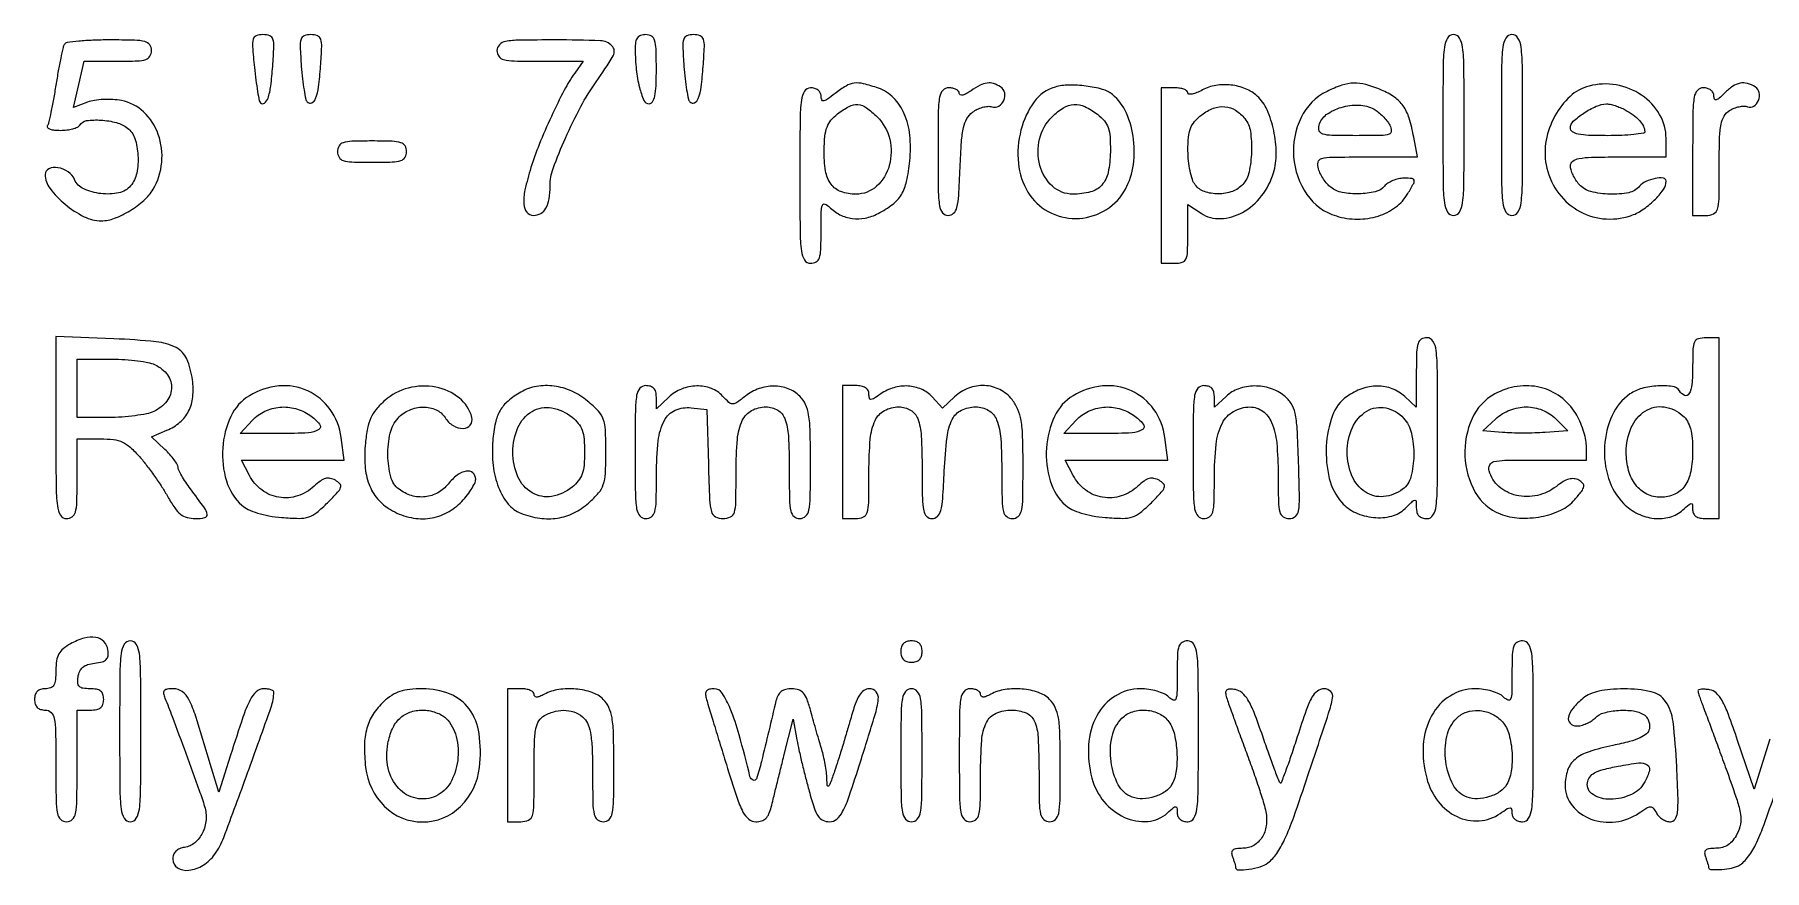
# Model space of a CAD drawing. Extents: x 23 to 201, y 13 to 268.
# Drawn here: x 23.1 to 50.63, y 70.29 to 83.58 of the extents above; entities that cross this region are included whole.
import ezdxf

# ---------------------------------------------------------------- set-up
doc = ezdxf.new("R2010")
doc.units = 0
doc.header["$MEASUREMENT"] = 0

msp = doc.modelspace()

# ---------------------------------------------------------------- linework, layer by layer
for points in [[(23.570023, 83.430037, 0.082438), (23.549142, 83.379104, 0.004562), (23.512238, 83.21047, 0.006954), (23.472775, 83.007918, 0.005024), (23.4342, 82.7811, -0.005024), (23.395625, 82.554282, -0.006954), (23.356162, 82.35173, -0.004562), (23.319258, 82.183096, -0.082438), (23.298377, 82.132163, 0.36641), (23.302375, 82.105508, 0.099747), (23.342306, 82.08261, 0.054211), (23.414456, 82.066967, 0.026304), (23.508814, 82.062, 0.030793), (23.609804, 82.068225, 0.036649), (23.703419, 82.086851, 0.039751), (23.777912, 82.113969, 0.148232), (23.8149, 82.1466, -0.225164), (23.923197, 82.216671, -0.048398), (24.152733, 82.22462, -0.048947), (24.398182, 82.18503, -0.097692), (24.574377, 82.099374, -0.153741), (24.691673, 81.934528, -0.064945), (24.741825, 81.664498, -0.063848), (24.721048, 81.382708, -0.123523), (24.623992, 81.180198, -0.170347), (24.437516, 81.068261, -0.078637), (24.151153, 81.055018, -0.079569), (23.87821, 81.130424, -0.184298), (23.731389, 81.27945, 0.142243), (23.629165, 81.401798, 0.104773), (23.464507, 81.468213, 0.147772), (23.323661, 81.4514, 0.298022), (23.265, 81.361724, 0.164487), (23.341143, 81.13653, 0.05701), (23.582127, 80.886013, 0.056345), (23.884719, 80.688489, 0.116967), (24.157463, 80.6238, 0.09123), (24.368115, 80.662558, 0.045543), (24.61247, 80.782085, 0.045215), (24.835426, 80.946815, 0.077791), (24.981867, 81.12467, 0.110576), (25.120065, 81.551238, 0.109221), (25.064131, 81.998072, 0.117768), (24.832068, 82.354943, 0.144577), (24.479573, 82.535157, 0.032793), (24.342136, 82.551713, 0.025083), (24.190697, 82.552343, 0.025636), (24.048289, 82.53845, 0.053153), (23.940325, 82.51034), (23.717374, 82.426185), (23.80154, 82.793992), (23.885706, 83.1618), (24.421353, 83.1618, 0.007737), (24.733667, 83.166633, 0.068862), (24.868894, 83.189631, 0.187319), (24.932847, 83.240957, 0.131791), (24.957, 83.331, 0.156991), (24.927647, 83.422181, 0.177115), (24.851874, 83.473723, 0.056329), (24.688047, 83.49584, 0.005412), (24.285193, 83.5002, 0.009755), (24.02461, 83.495116, 0.014695), (23.797991, 83.47959, 0.009433), (23.612884, 83.457897, 0.224065)], [(26.594845, 83.062903, 0.006657), (26.618802, 82.859877, 0.009738), (26.645738, 82.681945, 0.00565), (26.672809, 82.534035, 0.149366), (26.691497, 82.498903, 0.379315), (26.755655, 82.495029, 0.14644), (26.811486, 82.574036, 0.049728), (26.855538, 82.766508, 0.013356), (26.886549, 83.07898, 0.006747), (26.905091, 83.394422, 0.085776), (26.890232, 83.511805, 0.235866), (26.838645, 83.566047, 0.087024), (26.731716, 83.5848, 0.086157), (26.624192, 83.566133, 0.24751), (26.574601, 83.512013, 0.084423), (26.564195, 83.394113, 0.005932)], [(27.342051, 83.07898, 0.009858), (27.360303, 82.880983, 0.01371), (27.384982, 82.704655, 0.010131), (27.41224, 82.560382, 0.145617), (27.43682, 82.51498, 0.31157), (27.509386, 82.501676, 0.20007), (27.570229, 82.56658, 0.058667), (27.615802, 82.752008, 0.012897), (27.647949, 83.07898, 0.006788), (27.666404, 83.393384, 0.084877), (27.651674, 83.511289, 0.234382), (27.600461, 83.565813, 0.0893), (27.495, 83.5848, 0.0893), (27.389539, 83.565813, 0.234382), (27.338326, 83.511289, 0.084877), (27.323596, 83.393384, 0.006788)], [(30.456, 83.331, 0.159736), (30.485927, 83.239714, 0.175717), (30.56304, 83.188158, 0.055187), (30.730071, 83.16612, 0.00523), (31.143119, 83.1618), (31.830238, 83.1618), (31.694049, 82.97145, 0.035246), (31.528613, 82.701958, 0.011419), (31.321941, 82.281933, 0.011773), (31.127925, 81.836615, 0.022617), (30.997298, 81.4698, 0.018183), (30.902482, 81.11413, 0.069882), (30.88318, 80.886581, 0.157551), (30.932093, 80.759509, 0.226462), (31.039149, 80.7084, 0.135808), (31.152663, 80.739812, 0.130199), (31.236052, 80.825479, 0.089982), (31.286195, 80.970216, 0.038524), (31.302, 81.175043, -0.087337), (31.351741, 81.457636, -0.017001), (31.545615, 81.939583, -0.019026), (31.790037, 82.439804, -0.032371), (32.036142, 82.834734, 0.021788), (32.306381, 83.248629, 0.339216), (32.287467, 83.40652, 0.19324), (32.102814, 83.488038, 0.00849), (31.3866, 83.5002, 0.003368), (30.811288, 83.496325, 0.041619), (30.593475, 83.475205, 0.151374), (30.494656, 83.423718, 0.200111)], [(32.656531, 83.35215, 0.025093), (32.674117, 83.027867, 0.036488), (32.724621, 82.745995, 0.040017), (32.79551, 82.53919, 0.29857), (32.878169, 82.485, 0.263504), (32.93285, 82.515968, 0.083343), (32.968395, 82.606558, 0.041685), (32.988527, 82.767708, 0.010241), (32.994, 83.0349, 0.007414), (32.989229, 83.35668, 0.067313), (32.966342, 83.494912, 0.186514), (32.914987, 83.560096, 0.134481), (32.8248, 83.5848, 0.078013), (32.743744, 83.572076, 0.159636), (32.692248, 83.534685, 0.121593), (32.664394, 83.465786, 0.036561)], [(33.433251, 83.07898, 0.009858), (33.451503, 82.880983, 0.01371), (33.476182, 82.704655, 0.010131), (33.50344, 82.560382, 0.145617), (33.52802, 82.51498, 0.31157), (33.600586, 82.501676, 0.20007), (33.661429, 82.56658, 0.058667), (33.707002, 82.752008, 0.012897), (33.739149, 83.07898, 0.006788), (33.757604, 83.393384, 0.084877), (33.742874, 83.511289, 0.234382), (33.691661, 83.565813, 0.0893), (33.5862, 83.5848, 0.0893), (33.480739, 83.565813, 0.234382), (33.429526, 83.511289, 0.084877), (33.414796, 83.393384, 0.006788)], [(45.5148, 82.1466, 0.001893), (45.518261, 81.232567, 0.027391), (45.538438, 80.909325, 0.106183), (45.588524, 80.762468, 0.263491), (45.684, 80.7084, 0.263491), (45.779476, 80.762468, 0.106183), (45.829562, 80.909325, 0.027391), (45.849739, 81.232567, 0.001893), (45.8532, 82.1466, 0.001893), (45.849739, 83.060633, 0.027391), (45.829562, 83.383875, 0.106183), (45.779476, 83.530732, 0.263491), (45.684, 83.5848, 0.263491), (45.588524, 83.530732, 0.106183), (45.538438, 83.383875, 0.027391), (45.518261, 83.060633, 0.001893)], [(46.4454, 82.1466, 0.001893), (46.448861, 81.232567, 0.027391), (46.469038, 80.909325, 0.106183), (46.519124, 80.762468, 0.263491), (46.6146, 80.7084, 0.263491), (46.710076, 80.762468, 0.106183), (46.760162, 80.909325, 0.027391), (46.780339, 81.232567, 0.001893), (46.7838, 82.1466, 0.001893), (46.780339, 83.060633, 0.027391), (46.760162, 83.383875, 0.106183), (46.710076, 83.530732, 0.263491), (46.6146, 83.5848, 0.263491), (46.519124, 83.530732, 0.106183), (46.469038, 83.383875, 0.027391), (46.448861, 83.060633, 0.001893)], [(35.839509, 82.64806, -0.010926), (35.71722, 82.55612, -0.109252), (35.658761, 82.531047, -0.356195), (35.628056, 82.547695, -0.097709), (35.6166, 82.60576, 0.119112), (35.603962, 82.658058, 0.107981), (35.568552, 82.70102, 0.095021), (35.514103, 82.729149, 0.071968), (35.4474, 82.7388, 0.259183), (35.352156, 82.685873, 0.109374), (35.301914, 82.543163, 0.028197), (35.281683, 82.228696, 0.001966), (35.2782, 81.3429, 0.001966), (35.281683, 80.457104, 0.028197), (35.301914, 80.142638, 0.109374), (35.352156, 79.999927, 0.259183), (35.4474, 79.947, 0.127626), (35.537202, 79.970302, 0.188388), (35.588483, 80.032355, 0.071385), (35.611663, 80.162935, 0.008291), (35.6166, 80.460643, -0.00481), (35.619576, 80.769974, -0.079247), (35.63775, 80.871342, -0.433802), (35.678462, 80.889358, -0.096149), (35.749416, 80.84147, 0.07951), (35.916913, 80.720187, 0.084042), (36.110756, 80.660153, 0.081941), (36.317696, 80.666543, 0.070833), (36.5231, 80.738237, 0.042906), (36.754773, 80.884458, 0.095265), (36.893745, 81.039102, 0.083005), (36.976397, 81.248163, 0.027009), (37.02844, 81.577241, 0.050672), (37.029087, 81.98524, 0.077449), (36.94025, 82.327076, 0.093047), (36.768794, 82.580724, 0.114344), (36.527731, 82.73291, 0.022217), (36.292118, 82.803477, 0.092575), (36.144813, 82.812615, 0.104221), (36.013226, 82.76749, 0.032126)], [(38.004224, 82.691703, -0.029426), (37.931031, 82.646608, -0.068119), (37.870691, 82.624081, -0.143156), (37.832258, 82.626509, -0.315737), (37.8162, 82.649403, 0.182509), (37.803315, 82.683527, 0.090908), (37.766498, 82.71254, 0.070816), (37.711743, 82.732197, 0.050863), (37.647, 82.7388, 0.212584), (37.553823, 82.697309, 0.142907), (37.502475, 82.59075, 0.038318), (37.481575, 82.355339, 0.002988), (37.4778, 81.7236, 0.00315), (37.481695, 81.105395, 0.036134), (37.5023, 80.863094, 0.127105), (37.550934, 80.751173, 0.230986), (37.638582, 80.7084, 0.192464), (37.725197, 80.743023, 0.141982), (37.777769, 80.833128, 0.04668), (37.807124, 81.02375, 0.005126), (37.828932, 81.466231, -0.007319), (37.85122, 81.881382, -0.038191), (37.884211, 82.107912, -0.073268), (37.938764, 82.249725, -0.103691), (38.0277, 82.351094, -0.049049), (38.102648, 82.396631, -0.04405), (38.187744, 82.428653, -0.046682), (38.269836, 82.44347, -0.09442), (38.334931, 82.436741, 0.204559), (38.444873, 82.449136, 0.160739), (38.526188, 82.538868, 0.158857), (38.538657, 82.660216, 0.20081), (38.474715, 82.751891, 0.062689), (38.361469, 82.805233, 0.111008), (38.25917, 82.814864, 0.090025), (38.148174, 82.7797, 0.031171)], [(39.339951, 82.750528, 0.167161), (39.009358, 82.517414, 0.093727), (38.798281, 82.067266, 0.086844), (38.756656, 81.536765, 0.11364), (38.909769, 81.076672, 0.132153), (39.231862, 80.770264, 0.126168), (39.670071, 80.659932, 0.125281), (40.109695, 80.773883, 0.129298), (40.435226, 81.083317, 0.09626), (40.579191, 81.463893, 0.071676), (40.591167, 81.913849, 0.073792), (40.477367, 82.335158, 0.117776), (40.254028, 82.631641, 0.106277), (40.095359, 82.714036, 0.03448), (39.834728, 82.766399, 0.035034), (39.558253, 82.782812, 0.068146)], [(41.68665, 82.704472, -0.025248), (41.597367, 82.66222, -0.049892), (41.522341, 82.639683, -0.08441), (41.471927, 82.638488, -0.372433), (41.454, 82.659217, 0.236148), (41.438741, 82.689724, 0.070945), (41.391872, 82.715423, 0.054233), (41.323503, 82.732991, 0.035808), (41.2425, 82.7388), (41.031, 82.7388), (41.031, 81.3429), (41.031, 79.947), (41.2425, 79.947, 0.068135), (41.363443, 79.963558, 0.221946), (41.423276, 80.014875, 0.098027), (41.449057, 80.125166, 0.008549), (41.454, 80.41425), (41.454, 80.881501), (41.664884, 80.743324, 0.157628), (41.976849, 80.657872, 0.116264), (42.323626, 80.756394, 0.100877), (42.628303, 81.017943, 0.092576), (42.817716, 81.385604, 0.075219), (42.86197, 81.697506, 0.04982), (42.822634, 82.057714, 0.050942), (42.716718, 82.388222, 0.106225), (42.55959, 82.60666, 0.087971), (42.373377, 82.723425, 0.068356), (42.141174, 82.782242, 0.067811), (41.89977, 82.776488, 0.083504)], [(43.670358, 82.68188, 0.167156), (43.257536, 82.265954, 0.132071), (43.138445, 81.639229, 0.133099), (43.349756, 81.040872, 0.170519), (43.818992, 80.699546, 0.071369), (44.15566, 80.649145, 0.077599), (44.482883, 80.698193, 0.083098), (44.761216, 80.839396, 0.100823), (44.956961, 81.056143, 0.007591), (45.049854, 81.218994, 0.189661), (45.056329, 81.269174, 0.322073), (45.025089, 81.295546, 0.019485), (44.895442, 81.3006, 0.053939), (44.808869, 81.291233, 0.042926), (44.719071, 81.263323, 0.044347), (44.639499, 81.222323, 0.078575), (44.5842, 81.1737, -0.165028), (44.439307, 81.084673, -0.050705), (44.181065, 81.05287, -0.050779), (43.912819, 81.074446, -0.117835), (43.729361, 81.155565, -0.05323), (43.672977, 81.208862, -0.029538), (43.615778, 81.2844, -0.029127), (43.566324, 81.368649, -0.041334), (43.53331, 81.448975, -0.135823), (43.529285, 81.556702, -0.28017), (43.586346, 81.6145, -0.058469), (43.750912, 81.635792, -0.002966), (44.291814, 81.639), (45.11063, 81.639), (45.051406, 81.954693, 0.028017), (44.977532, 82.254664, 0.076047), (44.882688, 82.451363, 0.090887), (44.744586, 82.590305, 0.052892), (44.537808, 82.703662, 0.030846), (44.289326, 82.789915, 0.074522), (44.096831, 82.813841, 0.075714), (43.907638, 82.780148, 0.032639)], [(47.8413, 82.766549, 0.12197), (47.539871, 82.601605, 0.082127), (47.297134, 82.291074, 0.078393), (47.158576, 81.903226, 0.093293), (47.158343, 81.515168, 0.103161), (47.329076, 81.10104, 0.107833), (47.649026, 80.797353, 0.10905), (48.063251, 80.656743, 0.107608), (48.500323, 80.702533, 0.068681), (48.689702, 80.795401, 0.044791), (48.878897, 80.949208, 0.045074), (49.024455, 81.119035, 0.155872), (49.068, 81.255323, 0.388031), (49.024405, 81.30304, 0.070324), (48.893466, 81.296461, 0.058323), (48.74391, 81.249026, 0.114097), (48.645, 81.1737, -0.17175), (48.47228, 81.070661, -0.05673), (48.173547, 81.045397, -0.056529), (47.871533, 81.088545, -0.146123), (47.685212, 81.201511, -0.039834), (47.631626, 81.271138, -0.033667), (47.586329, 81.352309, -0.035013), (47.555116, 81.43238, -0.075569), (47.5452, 81.497611, -0.236519), (47.581905, 81.570864, -0.115051), (47.680246, 81.613923, -0.040594), (47.879906, 81.634452, -0.005329), (48.3066, 81.639), (49.068, 81.639), (49.068, 81.933765, 0.132843), (48.964981, 82.314668, 0.111991), (48.678992, 82.620837, 0.106086), (48.274364, 82.784815, 0.108321)], [(49.9986, 82.6542, -0.01365), (49.911067, 82.57132, -0.122057), (49.86465, 82.546688, -0.380202), (49.838882, 82.560157, -0.090869), (49.8294, 82.6119, 0.130775), (49.816439, 82.660609, 0.10214), (49.78005, 82.701788, 0.08892), (49.725292, 82.729336, 0.072314), (49.6602, 82.7388, 0.212584), (49.567023, 82.697309, 0.142907), (49.515675, 82.59075, 0.038318), (49.494775, 82.355339, 0.002988), (49.491, 81.7236), (49.491, 80.7084), (49.7025, 80.7084, 0.107104), (49.82527, 80.735003, 0.223699), (49.88714, 80.807885, 0.062462), (49.910326, 80.973688, 0.003546), (49.914, 81.49175, -0.005985), (49.919346, 81.938351, -0.040253), (49.942425, 82.158599, -0.088765), (49.991737, 82.288847, -0.118945), (50.079856, 82.378678, -0.046786), (50.152139, 82.414919, -0.042854), (50.232043, 82.438379, -0.04556), (50.307397, 82.446616, -0.096352), (50.365039, 82.436466, 0.239302), (50.464484, 82.446782, 0.157839), (50.538648, 82.537642, 0.142858), (50.549572, 82.661912, 0.205123), (50.487915, 82.751891, 0.073153), (50.362365, 82.807863, 0.11814), (50.24601, 82.812302, 0.102203), (50.128557, 82.762539, 0.045267)], [(36.508745, 82.277345, -0.137872), (36.707935, 81.922394, -0.126782), (36.701708, 81.50316, -0.142553), (36.499301, 81.173222, -0.18645), (36.172062, 81.0468, -0.084524), (35.932463, 81.087595, -0.15282), (35.774383, 81.205437, -0.119414), (35.687795, 81.416556, -0.041706), (35.665284, 81.746381, -0.020106), (35.677653, 81.969329, -0.06399), (35.710648, 82.114537, -0.084899), (35.773055, 82.223373, -0.056414), (35.876784, 82.323567, -0.042347), (36.061941, 82.442433, -0.140687), (36.202139, 82.471807, -0.13847), (36.337915, 82.422521, -0.040525)], [(40.0158, 82.318655, -0.052224), (40.126289, 82.213699, -0.09486), (40.187712, 82.105814, -0.068588), (40.216035, 81.959688, -0.017279), (40.220876, 81.71682, -0.046344), (40.186014, 81.392996, -0.132795), (40.085622, 81.192342, -0.148527), (39.905965, 81.082701, -0.063346), (39.623728, 81.0468, -0.188741), (39.300033, 81.173502, -0.141416), (39.100149, 81.504223, -0.125408), (39.09463, 81.923695, -0.138129), (39.292855, 82.277345, -0.057979), (39.473241, 82.420131, -0.124808), (39.641118, 82.473059, -0.123141), (39.815444, 82.439899, -0.055645)], [(42.36345, 82.248788, -0.132202), (42.449691, 82.046683, -0.043313), (42.467272, 81.720617, -0.043295), (42.428453, 81.396605, -0.133227), (42.329188, 81.201511, -0.124325), (42.163893, 81.091351, -0.08311), (41.938897, 81.051655, -0.08566), (41.719893, 81.087472, -0.148191), (41.571767, 81.19485, -0.084357), (41.528248, 81.27824, -0.026035), (41.491604, 81.41565, -0.025221), (41.465995, 81.576257, -0.025229), (41.456691, 81.73861, -0.022187), (41.464793, 81.954187, -0.072156), (41.496752, 82.093183, -0.088615), (41.562664, 82.201458, -0.045202), (41.678793, 82.311142, -0.077458), (41.86176, 82.413945, -0.112502), (42.044628, 82.438455, -0.116614), (42.215324, 82.381319, -0.087577)], [(44.418623, 82.398461, -0.046497), (44.487071, 82.353192, -0.028325), (44.559118, 82.28821, -0.02824), (44.623797, 82.215031, -0.044016), (44.669838, 82.144661, -0.118509), (44.694006, 82.05213, -0.334169), (44.657198, 82.001162, -0.071104), (44.528932, 81.980675, -0.004103), (44.129797, 81.9774, -0.005115), (43.746716, 81.981319, -0.063575), (43.60312, 82.002646, -0.239593), (43.547856, 82.053589, -0.154081), (43.54341, 82.14248, -0.174202), (43.659241, 82.311528, -0.085354), (43.896891, 82.427747, -0.079694), (44.177751, 82.463178, -0.114961)], [(48.417912, 82.387735, -0.036535), (48.544819, 82.308603, -0.052617), (48.642861, 82.219848, -0.062987), (48.706025, 82.128333, -0.114979), (48.728305, 82.04085, -0.376849), (48.707038, 82.01562, -0.010671), (48.555261, 81.996038, -0.016689), (48.364367, 81.981965, -0.010055), (48.1374, 81.9774, -0.008627), (47.835283, 81.982613, -0.043082), (47.667197, 82.002986, -0.09734), (47.577329, 82.041065, -0.248942), (47.5452, 82.101598, -0.209555), (47.591117, 82.206346, -0.040478), (47.757954, 82.3368, -0.042624), (47.955815, 82.444254, -0.095766), (48.121812, 82.481613, -0.062676), (48.177165, 82.476351, -0.02177), (48.254707, 82.455433, -0.02123), (48.338994, 82.424716, -0.02315)], [(27.918, 81.7236, 0.134481), (27.942704, 81.633413, 0.186514), (28.007887, 81.582058, 0.067313), (28.14612, 81.559171, 0.007414), (28.4679, 81.5544, 0.007414), (28.78968, 81.559171, 0.067313), (28.927912, 81.582058, 0.186514), (28.993096, 81.633413, 0.134481), (29.0178, 81.7236, 0.134481), (28.993096, 81.813787, 0.186514), (28.927912, 81.865142, 0.067313), (28.78968, 81.888029, 0.007414), (28.4679, 81.8928, 0.007414), (28.14612, 81.888029, 0.067313), (28.007887, 81.865142, 0.186514), (27.942704, 81.813787, 0.134481)], [(23.4342, 77.335267, 0.001875), (23.437655, 76.413979, 0.027191), (23.45782, 76.088483, 0.105381), (23.507865, 75.940557, 0.264572), (23.6034, 75.8862, 0.150217), (23.694312, 75.914144, 0.180365), (23.74581, 75.986662, 0.059311), (23.768133, 76.142674, 0.005909), (23.7726, 76.5207), (23.7726, 77.1552), (24.144536, 77.1552, -0.028902), (24.353111, 77.143134, -0.079083), (24.494852, 77.103385, -0.077699), (24.618674, 77.021134, -0.027217), (24.768592, 76.868051, -0.016922), (24.879274, 76.733039, -0.009689), (25.003998, 76.563218, -0.009671), (25.122932, 76.3874, -0.015846), (25.215934, 76.233551, 0.02215), (25.327156, 76.054693, 0.075187), (25.420598, 75.954532, 0.102805), (25.52234, 75.903476, 0.065146), (25.654371, 75.8862, 0.0501), (25.80537, 75.901368, 0.403464), (25.841361, 75.953574, 0.115144), (25.798999, 76.055854, 0.005392), (25.576344, 76.359485, -0.014006), (25.501163, 76.465802, -0.017464), (25.437676, 76.568758, -0.01585), (25.390821, 76.657465, -0.114053), (25.38, 76.704289, 0.138889), (25.367543, 76.748269, 0.023162), (25.317579, 76.821561, 0.023858), (25.248864, 76.904419, 0.019137), (25.167504, 76.986935), (24.955008, 77.186565), (25.203143, 77.290898, 0.077518), (25.410159, 77.418605, 0.099291), (25.548104, 77.594384, 0.092177), (25.613983, 77.820409, 0.058344), (25.609365, 78.095677, 0.069877), (25.517157, 78.425182, 0.171573), (25.347691, 78.606282, 0.095891), (25.031362, 78.699832, 0.013792), (24.355641, 78.746369), (23.4342, 78.784334)], [(45.0918, 78.209404), (45.0918, 77.656209), (44.906648, 77.828704, 0.097747), (44.709463, 77.951001, 0.090045), (44.474684, 77.993886, 0.083999), (44.225855, 77.952059, 0.071279), (43.988746, 77.829683, 0.152577), (43.756455, 77.523612, 0.074235), (43.65886, 77.037629, 0.072052), (43.707003, 76.526266, 0.119749), (43.904389, 76.143471, 0.108757), (44.122311, 75.981326, 0.081743), (44.411956, 75.904306, 0.085048), (44.699809, 75.925331, 0.136538), (44.912778, 76.045578, -0.005034), (45.032968, 76.163372, -0.179505), (45.068195, 76.178684, -0.410485), (45.088233, 76.160959, -0.016891), (45.0918, 76.0554, 0.072254), (45.102531, 75.981531, 0.124864), (45.1341, 75.9285, 0.124864), (45.187131, 75.896931, 0.072254), (45.261, 75.8862, 0.263491), (45.356476, 75.940268, 0.106183), (45.406562, 76.087125, 0.027391), (45.426739, 76.410367, 0.001893), (45.4302, 77.3244, 0.001893), (45.426739, 78.238433, 0.027391), (45.406562, 78.561675, 0.106183), (45.356476, 78.708532, 0.263491), (45.261, 78.7626, 0.135102), (45.170781, 78.737769, 0.186317), (45.119419, 78.672301, 0.066964), (45.096558, 78.533374, 0.007342)], [(49.491, 78.2973, -0.022038), (49.478764, 78.019833, -0.105125), (49.432499, 77.869, -0.384203), (49.362654, 77.84507, -0.154631), (49.2795, 77.9166, 0.224296), (49.168858, 77.988447, 0.048933), (48.935558, 77.99705, 0.049112), (48.682953, 77.956524, 0.088679), (48.493395, 77.868642, 0.133987), (48.209361, 77.52687, 0.092474), (48.087838, 77.035787, 0.090602), (48.150797, 76.524612, 0.121122), (48.391939, 76.126246, 0.081359), (48.61751, 75.964172, 0.089019), (48.876138, 75.888932, 0.096176), (49.128256, 75.910726, 0.114895), (49.336289, 76.026212, -0.007828), (49.433355, 76.11133, -0.177905), (49.46763, 76.123924, -0.38433), (49.486853, 76.106586, -0.025779), (49.491, 76.026212, 0.114847), (49.505091, 75.965673, 0.132938), (49.544099, 75.921351, 0.100539), (49.609884, 75.894743, 0.046021), (49.7025, 75.8862), (49.914, 75.8862), (49.914, 77.3244), (49.914, 78.7626), (49.7025, 78.7626, 0.067911), (49.581587, 78.746101, 0.221767), (49.521764, 78.69492, 0.098356), (49.495958, 78.584976, 0.008616)], [(24.982254, 78.346081, -0.127444), (25.193741, 78.196105, -0.173017), (25.275051, 77.978628, -0.16957), (25.200901, 77.755466, -0.122235), (24.993693, 77.591039, -0.056447), (24.878162, 77.553424, -0.01675), (24.69472, 77.522223, -0.016576), (24.484717, 77.500763, -0.017173), (24.276219, 77.4936), (23.7726, 77.4936), (23.7726, 77.9589), (23.7726, 78.4242), (24.274693, 78.4242, -0.013845), (24.481989, 78.418459, -0.013647), (24.689652, 78.401252, -0.01364), (24.870527, 78.376272, -0.049741)], [(26.514621, 77.841241, 0.147537), (26.220253, 77.51247, 0.092576), (26.090255, 77.00895, 0.09105), (26.150058, 76.48462, 0.135844), (26.395781, 76.097175, 0.075462), (26.496711, 76.030335, 0.034389), (26.644836, 75.973642, 0.030408), (26.825429, 75.930215, 0.023117), (27.027347, 75.904029, 0.016296), (27.305822, 75.890052, 0.082058), (27.459494, 75.912679, 0.094135), (27.587559, 75.982252, 0.025012), (27.760713, 76.138897, 0.009356), (27.919564, 76.303807, 0.104021), (27.966343, 76.381728, 0.271174), (27.955027, 76.438652, 0.083883), (27.884244, 76.495609, 0.078858), (27.802354, 76.525763, 0.116917), (27.726257, 76.522919, 0.089357), (27.645251, 76.483952, 0.031905), (27.545964, 76.40194, -0.110795), (27.282407, 76.246276, -0.12001), (26.985537, 76.224288, -0.120596), (26.712885, 76.341166, -0.112607), (26.516799, 76.573252), (26.390855, 76.8168), (27.207867, 76.8168), (28.024878, 76.8168), (27.976663, 77.17635, 0.120828), (27.801582, 77.622716, 0.133205), (27.444765, 77.918209, 0.130676), (26.981842, 77.996212, 0.114153)], [(28.669866, 77.763526, 0.03627), (28.532729, 77.621838, 0.067306), (28.447595, 77.486695, 0.059787), (28.395495, 77.323102, 0.023277), (28.361761, 77.087705, 0.041003), (28.356717, 76.72308, 0.072955), (28.420286, 76.430264, 0.086321), (28.554604, 76.201882, 0.083537), (28.759489, 76.029222, 0.072623), (29.051409, 75.909714, 0.084494), (29.350149, 75.887268, 0.087671), (29.630701, 75.964456, 0.085713), (29.870308, 76.133492, 0.024625), (29.964963, 76.23796, 0.027718), (30.044958, 76.347331, 0.028583), (30.10175, 76.446768, 0.115959), (30.1176, 76.514192, 0.220028), (30.072187, 76.612395, 0.223851), (29.968454, 76.64044, 0.119119), (29.821641, 76.576016, 0.063496), (29.679485, 76.4361, -0.099061), (29.516229, 76.296682, -0.101316), (29.313186, 76.232228, -0.098919), (29.097142, 76.252108, -0.089922), (28.897098, 76.3533, -0.169015), (28.765462, 76.550648, -0.060274), (28.719917, 76.891107, -0.059486), (28.757552, 77.243987, -0.128231), (28.882862, 77.484596, -0.106764), (29.061397, 77.612824, -0.099848), (29.281362, 77.659959, -0.108538), (29.487651, 77.617246, -0.149128), (29.629633, 77.4936, 0.114818), (29.758274, 77.365341, 0.140936), (29.920897, 77.319412, 0.230861), (30.032226, 77.374369, 0.232628), (30.056979, 77.495641, 0.162557), (29.855479, 77.804493, 0.120492), (29.482478, 77.975831, 0.110413), (29.044722, 77.963062, 0.120609)], [(30.8367, 77.898357, 0.043924), (30.632453, 77.755168, 0.087453), (30.506053, 77.604217, 0.079193), (30.431549, 77.408999, 0.030958), (30.389844, 77.12267, 0.049155), (30.395923, 76.730352, 0.064402), (30.481871, 76.382677, 0.076585), (30.634652, 76.118205, 0.133473), (30.838115, 75.970262, 0.055382), (31.138072, 75.892817, 0.073179), (31.419947, 75.893966, 0.076629), (31.67953, 75.975157, 0.068386), (31.914015, 76.13306, 0.031384), (32.073585, 76.294738, 0.097429), (32.149605, 76.426944, 0.070616), (32.182426, 76.600786, 0.011401), (32.1903, 76.946033, 0.01102), (32.182547, 77.297748, 0.075807), (32.149072, 77.46688, 0.103661), (32.070111, 77.594716, 0.028827), (31.897396, 77.756673, 0.068545), (31.645692, 77.91404, 0.072397), (31.365428, 77.993823, 0.075964), (31.086077, 77.988558, 0.08852)], [(32.6556, 76.9437, 0.002827), (32.659331, 76.283741, 0.036854), (32.680134, 76.039537, 0.138781), (32.731394, 75.929068, 0.218517), (32.8248, 75.8862, 0.161899), (32.916183, 75.916586, 0.173817), (32.967959, 75.994829, 0.054339), (32.990438, 76.164382, 0.005136), (32.995881, 76.58415, -0.024917), (33.024276, 77.124307, -0.094602), (33.120807, 77.44663, -0.169716), (33.29381, 77.609402, -0.133823), (33.549625, 77.648758), (33.7977, 77.6205), (33.82181, 76.75335, 0.003248), (33.841379, 76.182925, 0.055389), (33.869642, 75.997741, 0.206328), (33.93373, 75.916692, 0.124331), (34.05446, 75.8862, 0.106354), (34.174893, 75.91211, 0.222355), (34.235956, 75.983241, 0.064184), (34.259222, 76.144146, 0.003852), (34.263, 76.634488, -0.020387), (34.284121, 77.152269, -0.088263), (34.362193, 77.448598, -0.162407), (34.509574, 77.60501, -0.123907), (34.739191, 77.6628, -0.134656), (34.925491, 77.611701, -0.171101), (35.039137, 77.475806, -0.076685), (35.095324, 77.204868, -0.012854), (35.109, 76.67298, 0.004277), (35.113101, 76.193547, 0.048718), (35.134698, 76.005697, 0.166019), (35.186291, 75.919796, 0.177039), (35.2782, 75.8862, 0.193568), (35.370685, 75.923398, 0.15568), (35.422221, 76.018388, 0.043488), (35.443467, 76.227395, 0.003595), (35.4474, 76.7745, 0.005592), (35.441758, 77.279028, 0.034085), (35.418193, 77.53867, 0.068523), (35.368194, 77.702925, 0.0885), (35.2782, 77.832, 0.105064), (35.093622, 77.951887, 0.091218), (34.866478, 77.994336, 0.086331), (34.628191, 77.953574, 0.081395), (34.412215, 77.834438, -0.013369), (34.272362, 77.73036, -0.154472), (34.207958, 77.709976, -0.189081), (34.149703, 77.732823, -0.021937), (34.049294, 77.834438, 0.120027), (33.86932, 77.956595, 0.094631), (33.636445, 77.99626, 0.089825), (33.394608, 77.947449, 0.094242), (33.189803, 77.817253), (32.994, 77.633306), (32.994, 77.817253, 0.060458), (32.98394, 77.900149, 0.126195), (32.953396, 77.957057, 0.134525), (32.900787, 77.990017, 0.073191), (32.8248, 78.0012, 0.218517), (32.731394, 77.958332, 0.138781), (32.680134, 77.847863, 0.036854), (32.659331, 77.603659, 0.002827)], [(35.955, 76.9437), (35.955, 75.8862), (36.1665, 75.8862, 0.102675), (36.289217, 75.911668, 0.225214), (36.350872, 75.982179, 0.065147), (36.374246, 76.141858, 0.00381), (36.378, 76.634488, -0.020387), (36.399121, 77.152269, -0.088263), (36.477193, 77.448598, -0.162407), (36.624574, 77.60501, -0.123907), (36.854191, 77.6628, -0.134656), (37.040491, 77.611701, -0.171101), (37.154137, 77.475806, -0.076685), (37.210324, 77.204868, -0.012854), (37.224, 76.67298, 0.00454), (37.228238, 76.206215, 0.045297), (37.24942, 76.012104, 0.147207), (37.297958, 75.921441, 0.199314), (37.382852, 75.8862, 0.196415), (37.468303, 75.921115, 0.136342), (37.521125, 76.012522, 0.046022), (37.552266, 76.204259, 0.005313), (37.577747, 76.640074, -0.016392), (37.621288, 77.179417, -0.085482), (37.704504, 77.464637, -0.166386), (37.849285, 77.60977, -0.114715), (38.077382, 77.6628, -0.135129), (38.282832, 77.606243, -0.165811), (38.411088, 77.455479, -0.079154), (38.476403, 77.161038, -0.01508), (38.493, 76.610862, 0.004828), (38.49723, 76.172813, 0.052565), (38.519088, 75.997933, 0.172164), (38.570669, 75.917523, 0.166372), (38.6622, 75.8862, 0.184967), (38.754385, 75.92151, 0.161168), (38.805962, 76.011674, 0.046111), (38.827383, 76.209492, 0.003928), (38.8314, 76.720791, 0.0068), (38.825057, 77.187159, 0.034291), (38.800158, 77.446392, 0.060683), (38.748195, 77.623405, 0.065034), (38.65606, 77.778291, 0.108447), (38.462714, 77.937292, 0.106283), (38.219132, 78.002197, 0.103297), (37.96472, 77.961864, 0.097037), (37.74124, 77.822823), (37.549775, 77.644447), (37.383592, 77.822823, 0.102709), (37.213301, 77.943388, 0.088817), (36.999943, 77.994291, 0.084837), (36.773499, 77.968769, 0.082564), (36.566024, 77.869503, -0.009314), (36.452703, 77.793236, -0.144431), (36.408196, 77.780106, -0.36009), (36.384596, 77.799634, -0.047099), (36.378, 77.869503, 0.13044), (36.363299, 77.924895, 0.124394), (36.322884, 77.96688, 0.092847), (36.256449, 77.992783, 0.046685), (36.1665, 78.0012), (35.955, 78.0012)], [(39.627621, 77.841241, 0.147537), (39.333253, 77.51247, 0.092576), (39.203255, 77.00895, 0.09105), (39.263058, 76.48462, 0.135844), (39.508781, 76.097175, 0.075462), (39.609711, 76.030335, 0.034389), (39.757836, 75.973642, 0.030408), (39.938429, 75.930215, 0.023117), (40.140347, 75.904029, 0.016296), (40.418822, 75.890052, 0.082058), (40.572494, 75.912679, 0.094135), (40.700559, 75.982252, 0.025012), (40.873713, 76.138897, 0.009356), (41.032564, 76.303807, 0.104021), (41.079343, 76.381728, 0.271174), (41.068027, 76.438652, 0.083883), (40.997244, 76.495609, 0.078858), (40.915354, 76.525763, 0.116917), (40.839257, 76.522919, 0.089357), (40.758251, 76.483952, 0.031905), (40.658964, 76.40194, -0.110795), (40.395407, 76.246276, -0.12001), (40.098537, 76.224288, -0.120596), (39.825885, 76.341166, -0.112607), (39.629799, 76.573252), (39.503855, 76.8168), (40.320867, 76.8168), (41.137878, 76.8168), (41.089663, 77.17635, 0.120828), (40.914582, 77.622716, 0.133205), (40.557765, 77.918209, 0.130676), (40.094842, 77.996212, 0.114153)], [(41.5386, 76.9437, 0.002827), (41.542331, 76.283741, 0.036854), (41.563134, 76.039537, 0.138781), (41.614394, 75.929068, 0.218517), (41.7078, 75.8862, 0.151234), (41.798754, 75.914355, 0.179896), (41.850259, 75.987358, 0.058848), (41.872549, 76.144535, 0.005829), (41.877, 76.526262, -0.02625), (41.905446, 77.067714, -0.089666), (42.003841, 77.405026, -0.149394), (42.180722, 77.591398, -0.127673), (42.443253, 77.661505, -0.162496), (42.647147, 77.595022, -0.135273), (42.788419, 77.414681, -0.075944), (42.868844, 77.091638, -0.023105), (42.8922, 76.586476, 0.00489), (42.896399, 76.157076, 0.057032), (42.918693, 75.991074, 0.186531), (42.9723, 75.915388, 0.147484), (43.069101, 75.8862, 0.176356), (43.166363, 75.921607, 0.179074), (43.217337, 76.011016, 0.045852), (43.231883, 76.212337, 0.00317), (43.217151, 76.782122, 0.005081), (43.194466, 77.317427, 0.040111), (43.161631, 77.563428, 0.087909), (43.099796, 77.714614, 0.081928), (42.988578, 77.839622, 0.09282), (42.771173, 77.957012, 0.080618), (42.514771, 77.995529, 0.082183), (42.263864, 77.950964, 0.102923), (42.062152, 77.828704), (41.877, 77.656209), (41.877, 77.828704, 0.069346), (41.866426, 77.90458, 0.125354), (41.835104, 77.958488, 0.127134), (41.782174, 77.990369, 0.072431), (41.7078, 78.0012, 0.218517), (41.614394, 77.958332, 0.138781), (41.563134, 77.847863, 0.036854), (41.542331, 77.603659, 0.002827)], [(46.340713, 77.868768, 0.165704), (45.978591, 77.476322, 0.115661), (45.865976, 76.879546, 0.117547), (46.030586, 76.302336, 0.174318), (46.424289, 75.961327, 0.07863), (46.733587, 75.894854, 0.060755), (47.078137, 75.917836, 0.06293), (47.392993, 76.019965, 0.10566), (47.613447, 76.187517, 0.012826), (47.725048, 76.324201, 0.113641), (47.75747, 76.394385, 0.243816), (47.743058, 76.446086, 0.077765), (47.67825, 76.496949, 0.103364), (47.603407, 76.520446, 0.091807), (47.521986, 76.513518, 0.068683), (47.429539, 76.47387, 0.031066), (47.320852, 76.398809, -0.111606), (47.0184, 76.254856, -0.112572), (46.684442, 76.255614, -0.123092), (46.405746, 76.397681, -0.150789), (46.252364, 76.645012, -0.176101), (46.261111, 76.738951, -0.230034), (46.327446, 76.792278, -0.052718), (46.501815, 76.813229, -0.003561), (47.00322, 76.8168), (47.799, 76.8168), (47.798684, 77.04945, 0.054393), (47.786656, 77.158318, 0.025471), (47.748839, 77.295145, 0.024879), (47.694143, 77.436029, 0.031873), (47.629445, 77.559159, 0.098199), (47.387035, 77.822894, 0.099315), (47.063255, 77.97286, 0.096507), (46.698812, 77.988671, 0.08724)], [(27.476176, 77.531103, -0.063615), (27.631604, 77.389732, -0.456547), (27.618188, 77.301503, -0.130092), (27.453944, 77.249868, -0.011466), (27.014953, 77.2398), (26.365706, 77.2398), (26.5644, 77.4513, -0.094064), (26.760596, 77.594058, -0.08877), (26.999501, 77.658733, -0.087422), (27.24918, 77.636931, -0.087602)], [(40.589176, 77.531103, -0.063615), (40.744604, 77.389732, -0.456547), (40.731188, 77.301503, -0.130092), (40.566944, 77.249868, -0.011466), (40.127953, 77.2398), (39.478706, 77.2398), (39.6774, 77.4513, -0.094064), (39.873596, 77.594058, -0.08877), (40.112501, 77.658733, -0.087422), (40.36218, 77.636931, -0.087602)], [(44.888338, 77.484596, -0.128231), (45.013648, 77.243987, -0.059486), (45.051283, 76.891107, -0.060274), (45.005738, 76.550648, -0.169015), (44.874102, 76.3533, -0.139639), (44.570391, 76.235433, -0.172311), (44.277807, 76.309694, -0.148171), (44.066924, 76.566896, -0.098457), (43.992, 76.9437, -0.104494), (44.074566, 77.334459, -0.154046), (44.304643, 77.595647, -0.189489), (44.605576, 77.646813, -0.158675)], [(47.31255, 77.47245), (47.5029, 77.2821), (47.141114, 77.255976, -0.010899), (46.97974, 77.247855, -0.007122), (46.793372, 77.2452, -0.007163), (46.611546, 77.247806, -0.01359), (46.465353, 77.255976), (46.151378, 77.2821), (46.356641, 77.47245, -0.049378), (46.46066, 77.551369, -0.044193), (46.581975, 77.611783, -0.044184), (46.712043, 77.649947, -0.049313), (46.842052, 77.6628, -0.04802), (46.972828, 77.650211, -0.048164), (47.098664, 77.612909, -0.048719), (47.213714, 77.552748, -0.051604)], [(49.336289, 77.522788, -0.081459), (49.407368, 77.433561, -0.060716), (49.455162, 77.316904, -0.046046), (49.482452, 77.163023, -0.020878), (49.491, 76.9584, -0.046939), (49.460473, 76.633935, -0.104767), (49.36524, 76.406402, -0.135635), (49.205079, 76.27259, -0.107002), (48.9834, 76.2246, -0.114807), (48.760425, 76.276482, -0.115693), (48.583986, 76.421389, -0.098902), (48.471579, 76.650753, -0.06472), (48.4335, 76.9437, -0.101392), (48.513234, 77.332857, -0.150183), (48.736593, 77.596792, -0.179607), (49.037882, 77.662558, -0.14987)], [(31.652178, 77.501075, -0.0558), (31.751236, 77.400671, -0.08095), (31.811428, 77.291947, -0.063579), (31.842565, 77.150778, -0.022529), (31.8519, 76.9437, -0.022529), (31.842565, 76.736622, -0.063579), (31.811428, 76.595453, -0.08095), (31.751236, 76.486729, -0.0558), (31.652178, 76.386325, -0.128723), (31.326965, 76.239288, -0.177503), (31.014553, 76.297031, -0.159305), (30.790045, 76.552632, -0.10154), (30.7098, 76.9437, -0.10154), (30.790045, 77.334768, -0.159305), (31.014553, 77.590369, -0.177503), (31.326965, 77.648112, -0.128723)], [(23.66685, 73.89371, 0.045404), (23.550713, 73.815369, 0.09581), (23.481342, 73.732264, 0.089886), (23.445408, 73.625705, 0.036505), (23.4342, 73.472398, -0.022925), (23.427201, 73.319821, -0.108275), (23.400853, 73.236825, -0.176644), (23.349685, 73.1939, -0.087304), (23.265, 73.179, 0.072254), (23.191131, 73.168269, 0.124864), (23.1381, 73.1367, 0.124864), (23.106531, 73.083669, 0.072254), (23.0958, 73.0098, 0.072254), (23.106531, 72.935931, 0.124864), (23.1381, 72.8829, 0.124864), (23.191131, 72.851331, 0.072254), (23.265, 72.8406, -0.193568), (23.357485, 72.803402, -0.15568), (23.409021, 72.708413, -0.043488), (23.430267, 72.499405, -0.003595), (23.4342, 71.9523, 0.003595), (23.438133, 71.405195, 0.043488), (23.459379, 71.196188, 0.15568), (23.510915, 71.101198, 0.193568), (23.6034, 71.064, 0.193568), (23.695885, 71.101198, 0.15568), (23.747421, 71.196188, 0.043488), (23.768667, 71.405195, 0.003595), (23.7726, 71.9523), (23.7726, 72.8406), (23.9841, 72.8406, 0.044917), (24.084162, 72.849607, 0.124434), (24.148012, 72.87867, 0.149477), (24.183539, 72.930677, 0.07578), (24.1956, 73.0098, 0.076445), (24.183346, 73.089483, 0.152213), (24.147277, 73.141388, 0.123612), (24.081986, 73.170187, 0.042387), (23.978216, 73.179, -0.03591), (23.866246, 73.187052, -0.161847), (23.808392, 73.21604, -0.18449), (23.783675, 73.27131, -0.049221), (23.787866, 73.36935, -0.072788), (23.814235, 73.458891, -0.113263), (23.863189, 73.522322, -0.098513), (23.94041, 73.563666, -0.04528), (24.052633, 73.58696, 0.033829), (24.172798, 73.60905, 0.1348), (24.237316, 73.645769, 0.170618), (24.265632, 73.704777, 0.0628), (24.264133, 73.79846, 0.158375), (24.199831, 73.929703, 0.162133), (24.071273, 73.996567, 0.111199), (23.88616, 73.984825, 0.05452)], [(24.4494, 72.5022, 0.001893), (24.452861, 71.588167, 0.027391), (24.473038, 71.264925, 0.106183), (24.523124, 71.118068, 0.263491), (24.6186, 71.064, 0.263491), (24.714076, 71.118068, 0.106183), (24.764162, 71.264925, 0.027391), (24.784339, 71.588167, 0.001893), (24.7878, 72.5022, 0.001893), (24.784339, 73.416233, 0.027391), (24.764162, 73.739475, 0.106183), (24.714076, 73.886332, 0.263491), (24.6186, 73.9404, 0.263491), (24.523124, 73.886332, 0.106183), (24.473038, 73.739475, 0.027391), (24.452861, 73.416233, 0.001893)], [(36.8856, 73.7712, 0.072254), (36.896331, 73.697331, 0.124864), (36.9279, 73.6443, 0.124864), (36.980931, 73.612731, 0.072254), (37.0548, 73.602, 0.072254), (37.128669, 73.612731, 0.124864), (37.1817, 73.6443, 0.124864), (37.213269, 73.697331, 0.072254), (37.224, 73.7712, 0.072254), (37.213269, 73.845069, 0.124864), (37.1817, 73.8981, 0.124864), (37.128669, 73.929669, 0.072254), (37.0548, 73.9404, 0.072254), (36.980931, 73.929669, 0.124864), (36.9279, 73.8981, 0.124864), (36.896331, 73.845069, 0.072254)], [(41.2848, 73.426757, -0.004802), (41.281827, 73.117258, -0.079355), (41.26365, 73.01598, -0.434171), (41.222925, 72.998008, -0.095735), (41.151857, 73.046057, 0.08822), (41.078012, 73.097604, 0.037123), (40.964253, 73.140322, 0.034962), (40.831701, 73.169282, 0.036318), (40.698094, 73.179, 0.141255), (40.299042, 73.063969, 0.129107), (40.005936, 72.751038, 0.109293), (39.873386, 72.28691, 0.08105), (39.927489, 71.754583, 0.108209), (40.119741, 71.384047, 0.112285), (40.447078, 71.133667, 0.127971), (40.816256, 71.068478, 0.16543), (41.130089, 71.204012, -0.007828), (41.227155, 71.28913, -0.177905), (41.26143, 71.301724, -0.38433), (41.280653, 71.284386, -0.025779), (41.2848, 71.204012, 0.107422), (41.297058, 71.147616, 0.113349), (41.331509, 71.102651, 0.10155), (41.385635, 71.07386, 0.07174), (41.454, 71.064, 0.263491), (41.549476, 71.118068, 0.106183), (41.599562, 71.264925, 0.027391), (41.619739, 71.588167, 0.001893), (41.6232, 72.5022, 0.001893), (41.619739, 73.416233, 0.027391), (41.599562, 73.739475, 0.106183), (41.549476, 73.886332, 0.263491), (41.454, 73.9404, 0.127626), (41.364198, 73.917098, 0.188388), (41.312917, 73.855045, 0.071385), (41.289737, 73.724465, 0.008291)], [(46.6146, 73.426757, -0.004802), (46.611627, 73.117258, -0.079355), (46.59345, 73.01598, -0.434171), (46.552725, 72.998008, -0.095735), (46.481657, 73.046057, 0.08822), (46.407812, 73.097604, 0.037123), (46.294053, 73.140322, 0.034962), (46.161501, 73.169282, 0.036318), (46.027894, 73.179, 0.141255), (45.628842, 73.063969, 0.129107), (45.335736, 72.751038, 0.109293), (45.203186, 72.28691, 0.08105), (45.257289, 71.754583, 0.099033), (45.439271, 71.387696, 0.117295), (45.739699, 71.145053, 0.129545), (46.093268, 71.077709, 0.136227), (46.426576, 71.195697, -0.009314), (46.539897, 71.271964, -0.144431), (46.584404, 71.285094, -0.36009), (46.608004, 71.265566, -0.047099), (46.6146, 71.195697, 0.121548), (46.62731, 71.144185, 0.106797), (46.662923, 71.101612, 0.093715), (46.717437, 71.07361, 0.072032), (46.7838, 71.064, 0.263491), (46.879276, 71.118068, 0.106183), (46.929362, 71.264925, 0.027391), (46.949539, 71.588167, 0.001893), (46.953, 72.5022, 0.001893), (46.949539, 73.416233, 0.027391), (46.929362, 73.739475, 0.106183), (46.879276, 73.886332, 0.263491), (46.7838, 73.9404, 0.127626), (46.693998, 73.917098, 0.188388), (46.642717, 73.855045, 0.071385), (46.619537, 73.724465, 0.008291)], [(25.170228, 73.03095, -0.009985), (25.285456, 72.740239, -0.00151), (25.502589, 72.153391, -0.001352), (25.71732, 71.562668, -0.012694), (25.802495, 71.306128, -0.094199), (25.825466, 71.092936, -0.094187), (25.768614, 70.886174, -0.103476), (25.64635, 70.729405, -0.140811), (25.483632, 70.656266, 0.064623), (25.40387, 70.634044, 0.097864), (25.344428, 70.593735, 0.106619), (25.308101, 70.536731, 0.088967), (25.2954, 70.465916, 0.261448), (25.37103, 70.331165, 0.168316), (25.550564, 70.292074, 0.109868), (25.780658, 70.372941, 0.099121), (25.964816, 70.54603, 0.065031), (26.107167, 70.813622, 0.002656), (26.486207, 71.840182, 0.002155), (26.861414, 72.887255, 0.085148), (26.9028, 73.128516, 0.262235), (26.891863, 73.147936, 0.059419), (26.856112, 73.16417, 0.046827), (26.804755, 73.17533, 0.030106), (26.743864, 73.179, 0.187802), (26.624978, 73.132714, 0.091376), (26.525356, 73.000572, 0.035184), (26.412654, 72.72903, 0.004408), (26.21558, 72.122694), (26.029233, 71.531689), (25.877202, 72.038094, 0.003523), (25.661361, 72.739072, 0.039285), (25.551843, 73.009899, 0.120046), (25.447289, 73.133589, 0.158839), (25.307948, 73.179, 0.03143), (25.208401, 73.172736, 0.175739), (25.161613, 73.148757, 0.233866), (25.14861, 73.105148, 0.056975)], [(28.652875, 72.974711, 0.063036), (28.485639, 72.775143, 0.075788), (28.385834, 72.551827, 0.064051), (28.34716, 72.279516, 0.031358), (28.364548, 71.92886, 0.171614), (28.665893, 71.308448, 0.197178), (29.2716, 71.059921, 0.197178), (29.877307, 71.308448, 0.171614), (30.178652, 71.92886, 0.062362), (30.172042, 72.465323, 0.123318), (30.014202, 72.857904, 0.142068), (29.709016, 73.095188, 0.09494), (29.2716, 73.179, 0.025596), (29.066664, 73.168502, 0.05419), (28.911357, 73.135297, 0.062118), (28.780559, 73.073242, 0.045118)], [(30.6252, 72.1215), (30.6252, 71.064), (30.8367, 71.064, 0.109296), (30.959492, 71.091166, 0.222859), (31.021464, 71.165222, 0.061209), (31.044563, 71.334058, 0.003427), (31.0482, 71.864723, -0.005595), (31.053335, 72.323667, -0.03997), (31.075985, 72.544356, -0.092707), (31.12467, 72.670979, -0.132634), (31.211838, 72.753023, -0.062386), (31.386733, 72.820213, -0.078563), (31.559352, 72.834986, -0.085667), (31.71625, 72.796199, -0.093302), (31.845857, 72.707657, -0.114336), (31.910324, 72.604307, -0.0454), (31.950205, 72.440839, -0.028773), (31.972477, 72.196846, -0.008375), (31.9788, 71.819357, 0.00454), (31.982963, 71.360861, 0.050594), (32.004688, 71.17957, 0.169159), (32.056279, 71.096452, 0.171694), (32.148, 71.064, 0.193568), (32.240485, 71.101198, 0.15568), (32.292021, 71.196188, 0.043488), (32.313267, 71.405195, 0.003595), (32.3172, 71.9523, 0.005592), (32.311558, 72.456828, 0.034085), (32.287993, 72.71647, 0.068523), (32.237994, 72.880725, 0.0885), (32.148, 73.0098, 0.114763), (31.969482, 73.120945, 0.060417), (31.712465, 73.175097, 0.058787), (31.439491, 73.166777, 0.086084), (31.211838, 73.091423, -0.024465), (31.137025, 73.055976, -0.098707), (31.087719, 73.046147, -0.223915), (31.059721, 73.059347, -0.174147), (31.0482, 73.091423, 0.22098), (31.032626, 73.124942, 0.077222), (30.986072, 73.153274, 0.058719), (30.917686, 73.17259, 0.039514), (30.8367, 73.179), (30.6252, 73.179)], [(33.785982, 73.03095, 0.004512), (33.814622, 72.933317, 0.000313), (33.897904, 72.659239, 0.000445), (33.997705, 72.33258, 0.000335), (34.108039, 71.97345, 0.005036), (34.274337, 71.452173, 0.039484), (34.372816, 71.21782, 0.101999), (34.464403, 71.10457, 0.17358), (34.577745, 71.064, 0.074441), (34.668602, 71.077602, 0.115904), (34.736695, 71.117316, 0.099706), (34.786619, 71.188251, 0.04486), (34.823126, 71.29665, -0.001331), (34.853795, 71.42315, -0.000321), (34.905263, 71.632412, -0.00033), (34.964631, 71.872449, -0.000327), (35.024455, 72.112971), (35.170034, 72.696641), (35.230803, 72.366771, 0.009208), (35.263419, 72.206362, 0.003826), (35.313108, 71.990905, 0.003783), (35.369867, 71.760842, 0.004879), (35.425656, 71.55045, 0.012377), (35.50519, 71.287496, 0.067498), (35.570147, 71.154135, 0.133451), (35.646061, 71.0879, 0.113503), (35.74999, 71.064, 0.177993), (35.864851, 71.106226, 0.097607), (35.959333, 71.225091, 0.037632), (36.063696, 71.47071, 0.004741), (36.24372, 72.019329, 0.00289), (36.472378, 72.753808, 0.04394), (36.527422, 73.014349, 0.211452), (36.492255, 73.129507, 0.21776), (36.384003, 73.179, 0.152118), (36.297618, 73.152096, 0.103803), (36.226254, 73.077025, 0.055785), (36.159691, 72.936283, 0.013849), (36.083596, 72.69255, -0.003269), (36.022589, 72.481554, -0.002438), (35.952641, 72.24959, -0.002464), (35.884562, 72.031579, -0.005601), (35.830472, 71.8677, -0.004005), (35.762935, 71.675567, -0.114718), (35.734609, 71.631806, -0.624765), (35.715368, 71.638807, -0.018658), (35.707879, 71.749326, 0.023509), (35.699983, 71.851196, 0.012373), (35.681119, 71.976768, 0.012283), (35.655399, 72.104687, 0.018481), (35.626161, 72.214626, -0.003311), (35.590554, 72.333826, -0.00142), (35.544507, 72.493468, -0.001404), (35.496405, 72.663844, -0.001852), (35.453565, 72.81945, 0.019883), (35.393566, 73.01022, 0.08961), (35.335415, 73.111031, 0.140183), (35.259842, 73.161663, 0.078093), (35.149516, 73.179, 0.058593), (35.053334, 73.16769, 0.103823), (34.98142, 73.133745, 0.10737), (34.930776, 73.0747, 0.065834), (34.898036, 72.98865, -0.001048), (34.667765, 72.023382, -0.023573), (34.587626, 71.748228, -0.430372), (34.535122, 71.724312, -0.241104), (34.484365, 71.7831, 0.008024), (34.310875, 72.448393, 0.028996), (34.169414, 72.862584, 0.045417), (34.041271, 73.110014, 0.255918), (33.915317, 73.179, 0.052106), (33.837928, 73.170913, 0.162541), (33.793335, 73.144756, 0.182248), (33.776367, 73.099331, 0.068425)], [(36.8856, 72.1215, 0.002827), (36.889331, 71.461541, 0.036854), (36.910134, 71.217338, 0.138781), (36.961394, 71.106868, 0.218517), (37.0548, 71.064, 0.218517), (37.148206, 71.106868, 0.138781), (37.199466, 71.217338, 0.036854), (37.220269, 71.461541, 0.002827), (37.224, 72.1215, 0.002827), (37.220269, 72.781459, 0.036854), (37.199466, 73.025663, 0.138781), (37.148206, 73.136132, 0.218517), (37.0548, 73.179, 0.218517), (36.961394, 73.136132, 0.138781), (36.910134, 73.025663, 0.036854), (36.889331, 72.781459, 0.002827)], [(37.8162, 72.1215, 0.002827), (37.819931, 71.461541, 0.036854), (37.840734, 71.217338, 0.138781), (37.891994, 71.106868, 0.218517), (37.9854, 71.064, 0.171694), (38.077121, 71.096452, 0.169159), (38.128712, 71.17957, 0.050594), (38.150437, 71.360861, 0.00454), (38.1546, 71.819357, -0.017862), (38.173936, 72.360447, -0.095605), (38.250077, 72.644303, -0.179292), (38.40108, 72.78877, -0.102473), (38.651323, 72.8406, -0.099471), (38.878833, 72.794886, -0.192605), (39.009028, 72.666826, -0.09065), (39.070919, 72.405218, -0.012876), (39.0852, 71.85078, 0.004277), (39.089301, 71.371347, 0.048718), (39.110898, 71.183498, 0.166019), (39.162491, 71.097596, 0.177039), (39.2544, 71.064, 0.193568), (39.346885, 71.101198, 0.15568), (39.398421, 71.196188, 0.043488), (39.419667, 71.405195, 0.003595), (39.4236, 71.9523, 0.005592), (39.417958, 72.456828, 0.034085), (39.394393, 72.71647, 0.068523), (39.344394, 72.880725, 0.0885), (39.2544, 73.0098, 0.114763), (39.075882, 73.120945, 0.060417), (38.818865, 73.175097, 0.058787), (38.545891, 73.166777, 0.086084), (38.318238, 73.091423, -0.024465), (38.243425, 73.055976, -0.098707), (38.194119, 73.046147, -0.223915), (38.166121, 73.059347, -0.174147), (38.1546, 73.091423, 0.185695), (38.141739, 73.124858, 0.089931), (38.104897, 73.153274, 0.069773), (38.050147, 73.172537, 0.049786), (37.9854, 73.179, 0.218517), (37.891994, 73.136132, 0.138781), (37.840734, 73.025663, 0.036854), (37.819931, 72.781459, 0.002827)], [(42.070977, 73.038382, 0.01018), (42.103248, 72.941692, 0.00107), (42.183781, 72.717337, 0.001325), (42.280996, 72.450539, 0.001062), (42.387029, 72.1638, -0.004504), (42.492605, 71.872142, -0.005101), (42.588495, 71.590449, -0.004667), (42.66527, 71.349588, -0.0279), (42.697018, 71.221765, -0.080668), (42.702924, 71.000401, -0.107647), (42.634402, 70.811972, -0.123498), (42.502931, 70.686565, -0.129731), (42.330272, 70.641, 0.029658), (42.225915, 70.634804, 0.140722), (42.171311, 70.611833, 0.229983), (42.151908, 70.570712, 0.089029), (42.164049, 70.507181, -0.008099), (42.183711, 70.453351, -0.009838), (42.200316, 70.402278, -0.008575), (42.212652, 70.358971, -0.065182), (42.2154, 70.337981, 0.415678), (42.256946, 70.296642, 0.033999), (42.425852, 70.308989, 0.037076), (42.608623, 70.348914, 0.091656), (42.730331, 70.411041, 0.079736), (42.870278, 70.559206, 0.041914), (42.995147, 70.780379, 0.022611), (43.140394, 71.138845, 0.00439), (43.367364, 71.799372, 0.001025), (43.695877, 72.790196, 0.033343), (43.75883, 73.035272, 0.243502), (43.728675, 73.135253, 0.20275), (43.625225, 73.179, 0.161613), (43.517015, 73.143085, 0.105085), (43.429339, 73.043218, 0.04429), (43.338062, 72.840222, 0.006613), (43.196732, 72.414899, -0.004497), (43.101443, 72.124028, -0.00778), (43.016316, 71.884241, -0.002728), (42.940869, 71.685096, -0.542605), (42.923406, 71.681394, -0.106376), (42.905992, 71.708357, -0.001188), (42.82945, 71.912257, -0.003621), (42.74313, 72.149106, -0.002344), (42.646522, 72.424345, 0.00849), (42.50975, 72.799207, 0.041063), (42.411446, 73.003277, 0.080057), (42.318812, 73.11534, 0.143481), (42.211407, 73.165282, 0.031654), (42.116097, 73.173589, 0.191926), (42.070523, 73.156664, 0.239701), (42.054965, 73.116003, 0.049212)], [(47.747815, 73.029069, 0.045725), (47.587671, 72.871065, 0.11511), (47.513688, 72.725967, 0.255015), (47.538991, 72.629715, 0.206445), (47.638498, 72.5868, 0.061199), (47.713859, 72.596059, 0.039095), (47.797665, 72.624077, 0.038899), (47.876761, 72.665109, 0.057335), (47.937986, 72.7137, -0.130794), (48.080949, 72.796562, -0.049662), (48.310224, 72.83496, -0.049583), (48.547147, 72.827283, -0.10877), (48.716774, 72.765717, -0.095236), (48.758192, 72.726763, -0.06635), (48.788681, 72.670101, -0.064026), (48.804118, 72.605124, -0.07446), (48.801374, 72.541731, -0.166034), (48.756744, 72.46396, -0.073552), (48.656077, 72.398877, -0.043632), (48.48795, 72.339429, -0.012947), (48.222, 72.278065, 0.027955), (47.840903, 72.178001, 0.096499), (47.61848, 72.055023, 0.136802), (47.501173, 71.884074, 0.08256), (47.4606, 71.64003, 0.171333), (47.572886, 71.321966, 0.134957), (47.871353, 71.107188, 0.120319), (48.2673, 71.061058, 0.122484), (48.637026, 71.203296, -0.014196), (48.758931, 71.283623, -0.139451), (48.817539, 71.300293, -0.225069), (48.862249, 71.279094, -0.043796), (48.913853, 71.203296, 0.069915), (48.95435, 71.150005, 0.055074), (49.011163, 71.104869, 0.056288), (49.074853, 71.074194, 0.084006), (49.135654, 71.063833, 0.249552), (49.210304, 71.103455, 0.12028), (49.248976, 71.207994, 0.036902), (49.25802, 71.427719, 0.00385), (49.2372, 71.943649, 0.016791), (49.17892, 72.656186, 0.120971), (49.059736, 72.976746, 0.191845), (48.831622, 73.131131, 0.055022), (48.399238, 73.177119, 0.019684), (48.178106, 73.16753, 0.035209), (47.998409, 73.139803, 0.043441), (47.855628, 73.094019, 0.072666)], [(29.642934, 72.71098, -0.135931), (29.80835, 72.418826, -0.093262), (29.830937, 72.036443, -0.096477), (29.714122, 71.68317, -0.159217), (29.484799, 71.472381, -0.159523), (29.169066, 71.437143, -0.157317), (28.891542, 71.595053, -0.131731), (28.725731, 71.91397, -0.101079), (28.719411, 72.30825, -0.057405), (28.791392, 72.540838, -0.097526), (28.907542, 72.707288, -0.108336), (29.068403, 72.806196, -0.084059), (29.2716, 72.8406, -0.046671), (29.373657, 72.831053, -0.037341), (29.480386, 72.802524, -0.0386), (29.575866, 72.760684, -0.073942)], [(41.153103, 72.652576, -0.097977), (41.241079, 72.453266, -0.042695), (41.280188, 72.165366, -0.042692), (41.269772, 71.873382, -0.092868), (41.202432, 71.66037, -0.123417), (41.098257, 71.545587, -0.068757), (40.927283, 71.462804, -0.067328), (40.735474, 71.428065, -0.103144), (40.569294, 71.455027, -0.182512), (40.347703, 71.65232, -0.088453), (40.231767, 72.019499, -0.084823), (40.247717, 72.419585, -0.145083), (40.405866, 72.71098, -0.122493), (40.576864, 72.81386, -0.094242), (40.794145, 72.837842, -0.094895), (41.003755, 72.780456, -0.126502)], [(46.4454, 72.6714, -0.122899), (46.55719, 72.485255, -0.052694), (46.612614, 72.19856, -0.052031), (46.60709, 71.896639, -0.092547), (46.532232, 71.66037, -0.123417), (46.428057, 71.545587, -0.068757), (46.257083, 71.462804, -0.067328), (46.065274, 71.428065, -0.103144), (45.899094, 71.455027, -0.182512), (45.677503, 71.65232, -0.088453), (45.561567, 72.019499, -0.084823), (45.577517, 72.419585, -0.145083), (45.735666, 72.71098, -0.114246), (45.890769, 72.807767, -0.096825), (46.082554, 72.834274, -0.091976), (46.27864, 72.786466, -0.090954)], [(48.728587, 71.696607, -0.163839), (48.515435, 71.496193, -0.104229), (48.180136, 71.420471, -0.139615), (47.905182, 71.494508, -0.302599), (47.815617, 71.683458, -0.121915), (47.85296, 71.774912, -0.111999), (47.929632, 71.84181, -0.061955), (48.066447, 71.894972, -0.014571), (48.3066, 71.948099, -0.016421), (48.634571, 71.999594, -0.166604), (48.767663, 71.971606, -0.338915), (48.80331, 71.882309, -0.054474)]]:
    msp.add_lwpolyline(points, format="xyb", close=True)
msp.add_lwpolyline([(50.720152, 72.377827), (50.468805, 71.579605), (50.206377, 72.358153, 0.007514), (50.060908, 72.769205, 0.037777), (49.959154, 72.990671, 0.075173), (49.865849, 73.111825, 0.155926), (49.759774, 73.163734, 0.02143), (49.689165, 73.171025, 0.036207), (49.629701, 73.170291, 0.042995), (49.587056, 73.162941, 0.340904), (49.5756, 73.148091, 0.074686), (49.57971, 73.120732, 0.005451), (49.602938, 73.047992, 0.007514), (49.633019, 72.961588, 0.005617), (49.668664, 72.867257, -0.004267), (49.720939, 72.730039, -0.000768), (49.815683, 72.473609, -0.000829), (49.925694, 72.17291, -0.000749), (50.03847, 71.861611, -0.005666), (50.197419, 71.404635, -0.04146), (50.252562, 71.179818, -0.085875), (50.250419, 71.02303, -0.074544), (50.196504, 70.867561, -0.047966), (50.130148, 70.765945, -0.076137), (50.053873, 70.695671, -0.082225), (49.96464, 70.654918, -0.066179), (49.859947, 70.641, 0.029589), (49.755425, 70.634809, 0.140587), (49.700751, 70.611844, 0.2301), (49.681318, 70.570722, 0.08912), (49.693449, 70.507181, -0.008099), (49.713111, 70.453351, -0.009838), (49.729716, 70.402278, -0.008575), (49.742052, 70.358971, -0.065182), (49.7448, 70.337981, 0.396284), (49.774985, 70.305877, 0.024702), (49.917455, 70.304138, 0.031131), (50.076188, 70.319973, 0.051228), (50.20631, 70.355152, 0.092287), (50.268249, 70.393166, 0.030779), (50.342963, 70.46949, 0.029423), (50.417083, 70.566109, 0.029583), (50.479202, 70.670591, 0.032941), (50.604623, 70.958065, 0.001558), (50.958922, 71.952004, 0.000706)], format="xyb")

doc.saveas('drawing.dxf')
